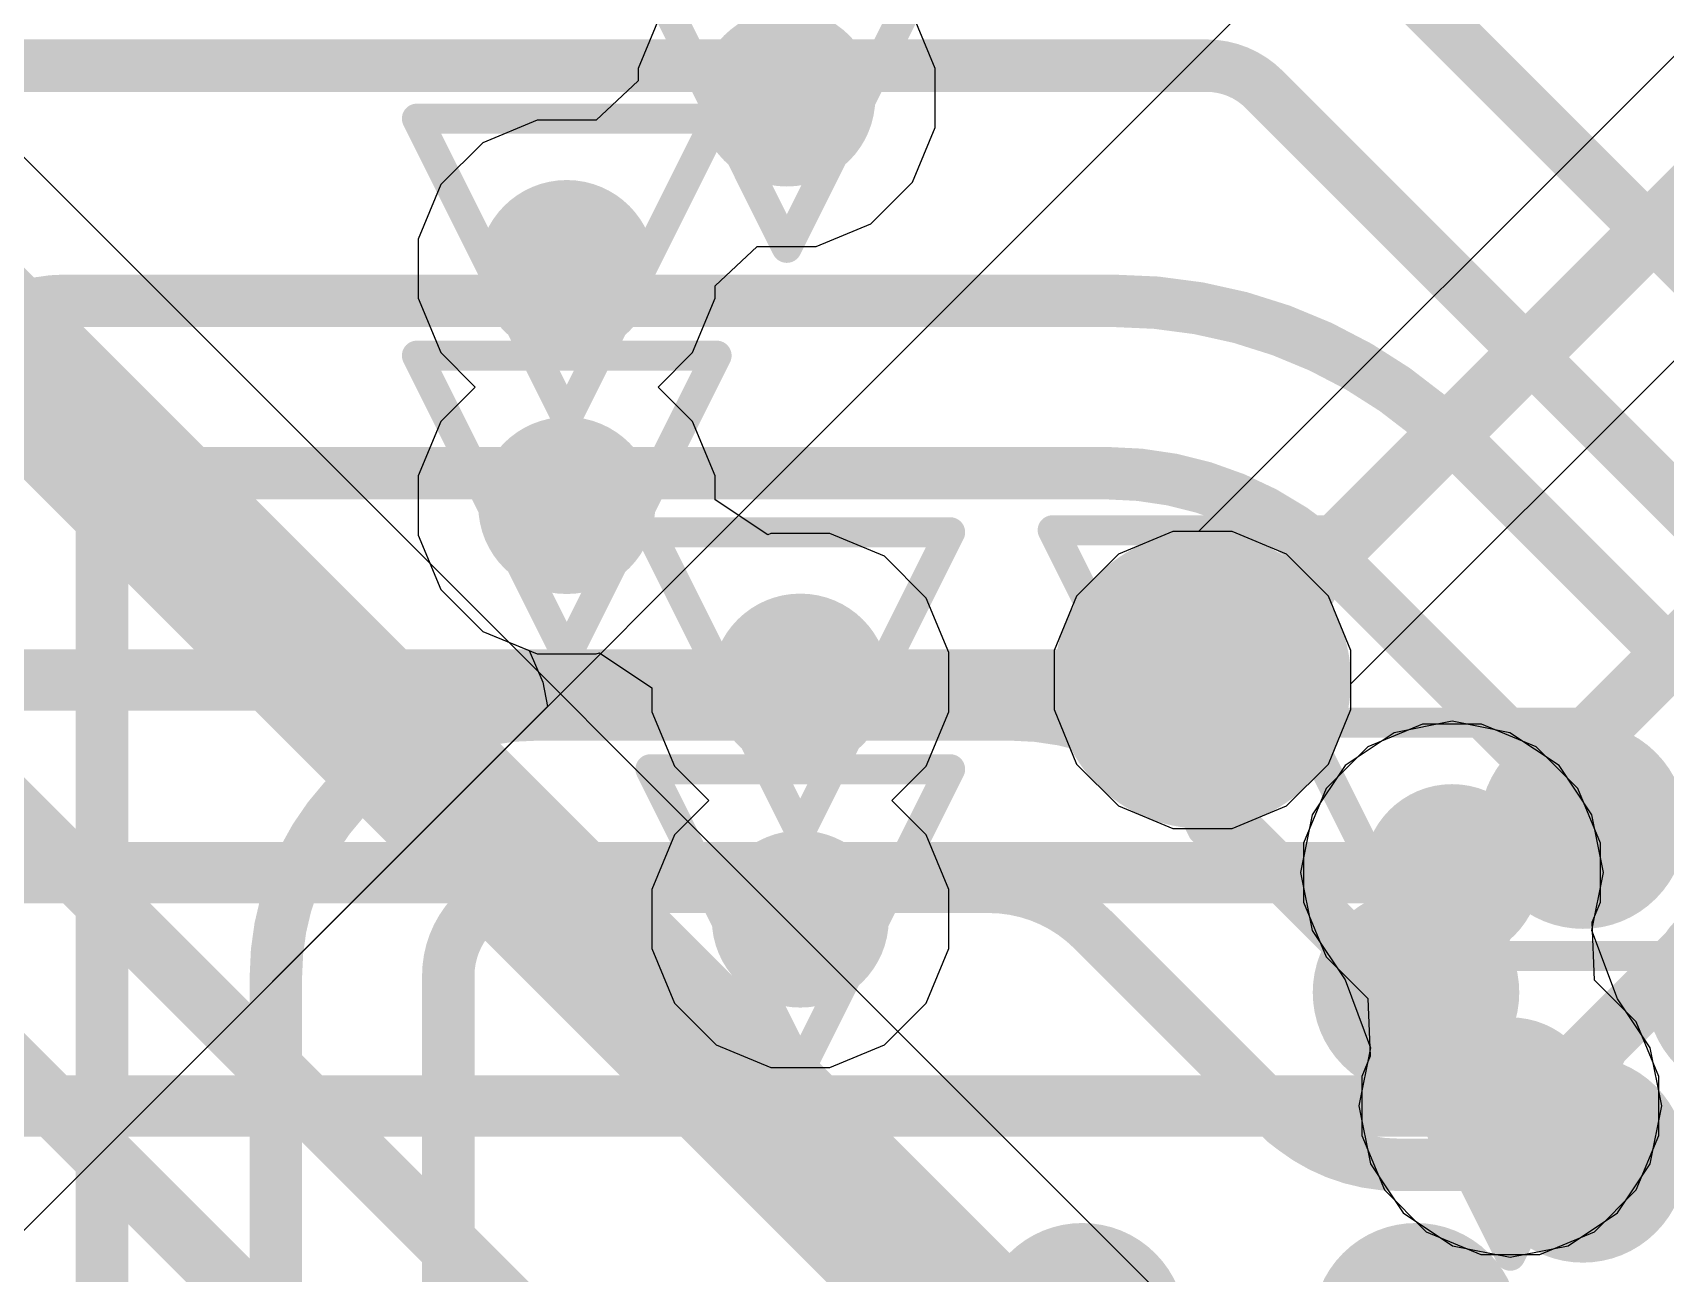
# Model space of a CAD drawing. Header units: inches. Extents: x -6 to 283, y -12 to 154.
# Drawn here: x 47.679 to 50.446, y 13.033 to 15.135 of the extents above; entities that cross this region are included whole.
import ezdxf

# ---------------------------------------------------------------- set-up
doc = ezdxf.new("R2010")
doc.units = ezdxf.units.IN
for name, color, linetype in [('Bottom Layer', 5, 'Continuous'), ('Bottom Solder', 6, 'Continuous'), ('Drill Drawing', 1, 'Continuous'), ('GND-1', 16, 'Continuous'), ('GND-2', 90, 'Continuous'), ('GND-3', 216, 'Continuous'), ('GND-4', 54, 'Continuous'), ('PWR-1', 156, 'Continuous'), ('PWR-2', 130, 'Continuous'), ('Signal L1', 76, 'Continuous'), ('Signal L2', 6, 'Continuous'), ('Top Layer', 1, 'Continuous'), ('Top Paste', 8, 'Continuous'), ('Top Solder', 216, 'Continuous'), ('Via Holes', 16, 'Continuous')]:
    doc.layers.add(name, color=color, linetype=linetype)

# ---------------------------------------------------------------- blocks, each defined once
blk = doc.blocks.new('BGA_565_15_5_14_4__57')
at = {"layer": 'Top Layer'}
h = blk.add_hatch(color=1, dxfattribs=at)
edge = h.paths.add_edge_path()
edge.add_arc((-0.6, -6.4), 0.125, 0, 360)
h = blk.add_hatch(color=1, dxfattribs=at)
edge = h.paths.add_edge_path()
edge.add_arc((-0.2, -6.4), 0.125, 0, 360)
h = blk.add_hatch(color=1, dxfattribs=at)
edge = h.paths.add_edge_path()
edge.add_arc((-1, -6.8), 0.125, 0, 360)
h = blk.add_hatch(color=1, dxfattribs=at)
edge = h.paths.add_edge_path()
edge.add_arc((-0.6, -6.8), 0.125, 0, 360)
h = blk.add_hatch(color=1, dxfattribs=at)
edge = h.paths.add_edge_path()
edge.add_arc((0.2, -6.8), 0.125, 0, 360)
at = {"layer": 'Top Paste'}
h = blk.add_hatch(color=8, dxfattribs=at)
edge = h.paths.add_edge_path()
edge.add_arc((-0.6, -6.4), 0.125, 0, 360)
h = blk.add_hatch(color=8, dxfattribs=at)
edge = h.paths.add_edge_path()
edge.add_arc((-0.2, -6.4), 0.125, 0, 360)
h = blk.add_hatch(color=8, dxfattribs=at)
edge = h.paths.add_edge_path()
edge.add_arc((-1, -6.8), 0.125, 0, 360)
h = blk.add_hatch(color=8, dxfattribs=at)
edge = h.paths.add_edge_path()
edge.add_arc((-0.6, -6.8), 0.125, 0, 360)
h = blk.add_hatch(color=8, dxfattribs=at)
edge = h.paths.add_edge_path()
edge.add_arc((0.2, -6.8), 0.125, 0, 360)
at = {"layer": 'Top Solder'}
h = blk.add_hatch(color=216, dxfattribs=at)
edge = h.paths.add_edge_path()
edge.add_arc((-1, -6.4), 0.175, 0, 360)
h = blk.add_hatch(color=216, dxfattribs=at)
edge = h.paths.add_edge_path()
edge.add_arc((-0.6, -6.4), 0.175, 0, 360)
h = blk.add_hatch(color=216, dxfattribs=at)
edge = h.paths.add_edge_path()
edge.add_arc((-0.2, -6.4), 0.175, 0, 360)
h = blk.add_hatch(color=216, dxfattribs=at)
edge = h.paths.add_edge_path()
edge.add_arc((-1, -6.8), 0.175, 0, 360)
h = blk.add_hatch(color=216, dxfattribs=at)
edge = h.paths.add_edge_path()
edge.add_arc((-0.6, -6.8), 0.175, 0, 360)
h = blk.add_hatch(color=216, dxfattribs=at)
edge = h.paths.add_edge_path()
edge.add_arc((0.2, -6.8), 0.175, 0, 360)

msp = doc.modelspace()

# ---------------------------------------------------------------- hatches: boundary and pattern name
at = {"layer": 'Bottom Layer'}
h = msp.add_hatch(color=5, dxfattribs=at)
edge = h.paths.add_edge_path()
edge.add_arc((49.662, 14.0379), 0.15, 0, 360)
at = {"layer": 'Bottom Solder'}
h = msp.add_hatch(color=6, dxfattribs=at)
edge = h.paths.add_edge_path()
edge.add_arc((49.662, 14.0379), 0.2516, 0, 360)
at = {"layer": 'GND-1'}
h = msp.add_hatch(color=16, dxfattribs=at)
edge = h.paths.add_edge_path()
edge.add_arc((48.9574, 15.0244), 0.15, 0, 360)
h = msp.add_hatch(color=16, dxfattribs=at)
edge = h.paths.add_edge_path()
edge.add_arc((48.5845, 14.7354), 0.15, 0, 360)
h = msp.add_hatch(color=16, dxfattribs=at)
edge = h.paths.add_edge_path()
edge.add_arc((48.5845, 14.3338), 0.15, 0, 360)
h = msp.add_hatch(color=16, dxfattribs=at)
edge = h.paths.add_edge_path()
edge.add_arc((48.9803, 14.0345), 0.15, 0, 360)
h = msp.add_hatch(color=16, dxfattribs=at)
edge = h.paths.add_edge_path()
edge.add_arc((48.9803, 13.6329), 0.15, 0, 360)
at = {"layer": 'GND-2'}
h = msp.add_hatch(color=90, dxfattribs=at)
edge = h.paths.add_edge_path()
edge.add_arc((50.0849, 13.7116), 0.15, 0, 360)
h = msp.add_hatch(color=90, dxfattribs=at)
edge = h.paths.add_edge_path()
edge.add_arc((50.1837, 13.3163), 0.15, 0, 360)
at = {"layer": 'GND-3'}
h = msp.add_hatch(color=216, dxfattribs=at)
edge = h.paths.add_edge_path()
edge.add_arc((50.0849, 13.7116), 0.15, 0, 360)
h = msp.add_hatch(color=216, dxfattribs=at)
edge = h.paths.add_edge_path()
edge.add_arc((50.1837, 13.3163), 0.15, 0, 360)
at = {"layer": 'GND-4'}
h = msp.add_hatch(color=54, dxfattribs=at)
edge = h.paths.add_edge_path()
edge.add_arc((49.662, 14.0379), 0.15, 0, 360)
at = {"layer": 'PWR-1'}
h = msp.add_hatch(color=156, dxfattribs=at)
edge = h.paths.add_edge_path()
edge.add_arc((50.0849, 13.7116), 0.15, 0, 360)
h = msp.add_hatch(color=156, dxfattribs=at)
edge = h.paths.add_edge_path()
edge.add_arc((50.1837, 13.3163), 0.15, 0, 360)
at = {"layer": 'PWR-2'}
h = msp.add_hatch(color=130, dxfattribs=at)
edge = h.paths.add_edge_path()
edge.add_arc((50.0849, 13.7116), 0.15, 0, 360)
h = msp.add_hatch(color=130, dxfattribs=at)
edge = h.paths.add_edge_path()
edge.add_arc((50.1837, 13.3163), 0.15, 0, 360)
at = {"layer": 'Signal L1'}
h = msp.add_hatch(color=76, dxfattribs=at)
edge = h.paths.add_edge_path()
edge.add_arc((48.9574, 15.0244), 0.15, 0, 360)
h = msp.add_hatch(color=76, dxfattribs=at)
edge = h.paths.add_edge_path()
edge.add_arc((48.5845, 14.7354), 0.15, 0, 360)
h = msp.add_hatch(color=76, dxfattribs=at)
edge = h.paths.add_edge_path()
edge.add_arc((48.5845, 14.3338), 0.15, 0, 360)
h = msp.add_hatch(color=76, dxfattribs=at)
edge = h.paths.add_edge_path()
edge.add_arc((48.9803, 14.0345), 0.15, 0, 360)
h = msp.add_hatch(color=76, dxfattribs=at)
edge = h.paths.add_edge_path()
edge.add_arc((50.0849, 13.7116), 0.15, 0, 360)
h = msp.add_hatch(color=76, dxfattribs=at)
edge = h.paths.add_edge_path()
edge.add_arc((48.9803, 13.6329), 0.15, 0, 360)
h = msp.add_hatch(color=76, dxfattribs=at)
edge = h.paths.add_edge_path()
edge.add_arc((50.1837, 13.3163), 0.15, 0, 360)
at = {"layer": 'Signal L2'}
h = msp.add_hatch(color=6, dxfattribs=at)
edge = h.paths.add_edge_path()
edge.add_arc((49.662, 14.0379), 0.15, 0, 360)
h = msp.add_hatch(color=6, dxfattribs=at)
edge = h.paths.add_edge_path()
edge.add_arc((50.0849, 13.7116), 0.15, 0, 360)
h = msp.add_hatch(color=6, dxfattribs=at)
edge = h.paths.add_edge_path()
edge.add_arc((50.1837, 13.3163), 0.15, 0, 360)
at = {"layer": 'Top Layer'}
h = msp.add_hatch(color=1, dxfattribs=at)
edge = h.paths.add_edge_path()
edge.add_arc((48.9574, 15.0244), 0.15, 0, 360)
h = msp.add_hatch(color=1, dxfattribs=at)
edge = h.paths.add_edge_path()
edge.add_arc((48.5845, 14.7354), 0.15, 0, 360)
h = msp.add_hatch(color=1, dxfattribs=at)
edge = h.paths.add_edge_path()
edge.add_arc((48.5845, 14.3338), 0.15, 0, 360)
h = msp.add_hatch(color=1, dxfattribs=at)
edge = h.paths.add_edge_path()
edge.add_arc((48.9803, 14.0345), 0.15, 0, 360)
h = msp.add_hatch(color=1, dxfattribs=at)
edge = h.paths.add_edge_path()
edge.add_arc((48.9803, 13.6329), 0.15, 0, 360)
at = {"layer": 'Via Holes'}
h = msp.add_hatch(color=7, dxfattribs=at)
edge = h.paths.add_edge_path()
edge.add_arc((48.9574, 15.0244), 0.075, 0, 360)
h = msp.add_hatch(color=7, dxfattribs=at)
edge = h.paths.add_edge_path()
edge.add_arc((48.5845, 14.7354), 0.075, 0, 360)
h = msp.add_hatch(color=7, dxfattribs=at)
edge = h.paths.add_edge_path()
edge.add_arc((48.5845, 14.3338), 0.075, 0, 360)
h = msp.add_hatch(color=7, dxfattribs=at)
edge = h.paths.add_edge_path()
edge.add_arc((49.662, 14.0379), 0.075, 0, 360)
h = msp.add_hatch(color=7, dxfattribs=at)
edge = h.paths.add_edge_path()
edge.add_arc((48.9803, 14.0345), 0.075, 0, 360)
h = msp.add_hatch(color=7, dxfattribs=at)
edge = h.paths.add_edge_path()
edge.add_arc((50.0849, 13.7116), 0.075, 0, 360)
h = msp.add_hatch(color=7, dxfattribs=at)
edge = h.paths.add_edge_path()
edge.add_arc((48.9803, 13.6329), 0.075, 0, 360)
h = msp.add_hatch(color=7, dxfattribs=at)
edge = h.paths.add_edge_path()
edge.add_arc((50.1837, 13.3163), 0.075, 0, 360)

# ---------------------------------------------------------------- linework, layer by layer
at = {"layer": 'Bottom Layer'}
for p, q in [((50.4817, 15.1158), (49.6554, 14.2895)), ((50.4731, 12.1151), (47.5327, 15.0555)), ((49.9136, 14.0313), (50.6864, 14.8042)), ((49.6119, 14.2895), (49.5195, 14.2512)), ((49.6554, 14.2895), (49.6119, 14.2895)), ((49.5195, 14.2512), (49.4487, 14.1804)), ((49.4487, 14.1804), (49.4104, 14.088)), ((49.4104, 14.088), (49.4104, 13.9879)), ((49.9136, 13.9879), (49.9136, 14.0313)), ((49.4104, 13.9879), (49.4487, 13.8954)), ((49.8753, 13.8954), (49.9136, 13.9879)), ((49.4487, 13.8954), (49.5195, 13.8246)), ((49.8045, 13.8246), (49.8753, 13.8954)), ((49.5195, 13.8246), (49.6119, 13.7863)), ((49.712, 13.7863), (49.8045, 13.8246)), ((49.6119, 13.7863), (49.712, 13.7863))]:
    msp.add_line(p, q, dxfattribs=at)
for points in [[(49.662, 14.0379, 0.1041, 0.1041, 0), (50.6108, 14.9867, 0.1041, 0.1041, 0)], [(46.5003, 14.964, 0.1041, 0.1041, 0), (48.8489, 12.6154, 0.1041, 0.1041, 0)], [(47.3496, 14.8724, 0.254, 0.254, 0), (50.3658, 11.8562, 0.254, 0.254, 0)], [(46.2598, 14.7712, 0.1041, 0.1041, 0), (49.1338, 11.8972, 0.1041, 0.1041, 0)]]:
    msp.add_lwpolyline(points, format="xyseb", dxfattribs=at)
msp.add_lwpolyline([(49.636, 14.0379, 0.0521, 0.0521, 1), (49.688, 14.0379, 0.0521, 0.0521, 1)], format="xyseb", close=True, dxfattribs=at)
at = {"layer": 'Drill Drawing'}
for points in [[(48.7034, 15.2784, 0.0508, 0.0508, 0), (48.9574, 14.7704, 0.0508, 0.0508, 0)], [(48.9574, 14.7704, 0.0508, 0.0508, 0), (49.2114, 15.2784, 0.0508, 0.0508, 0)], [(48.3305, 14.9894, 0.0508, 0.0508, 0), (48.8385, 14.9894, 0.0508, 0.0508, 0)], [(48.3305, 14.9894, 0.0508, 0.0508, 0), (48.5845, 14.4814, 0.0508, 0.0508, 0)], [(48.5845, 14.4814, 0.0508, 0.0508, 0), (48.8385, 14.9894, 0.0508, 0.0508, 0)], [(48.3305, 14.5878, 0.0508, 0.0508, 0), (48.8385, 14.5878, 0.0508, 0.0508, 0)], [(48.3305, 14.5878, 0.0508, 0.0508, 0), (48.5845, 14.0798, 0.0508, 0.0508, 0)], [(48.5845, 14.0798, 0.0508, 0.0508, 0), (48.8385, 14.5878, 0.0508, 0.0508, 0)], [(48.7263, 14.2885, 0.0508, 0.0508, 0), (49.2343, 14.2885, 0.0508, 0.0508, 0)], [(48.7263, 14.2885, 0.0508, 0.0508, 0), (48.9803, 13.7805, 0.0508, 0.0508, 0)], [(48.9803, 13.7805, 0.0508, 0.0508, 0), (49.2343, 14.2885, 0.0508, 0.0508, 0)], [(49.408, 14.2919, 0.0508, 0.0508, 0), (49.916, 14.2919, 0.0508, 0.0508, 0)], [(49.408, 14.2919, 0.0508, 0.0508, 0), (49.662, 13.7839, 0.0508, 0.0508, 0)], [(49.662, 13.7839, 0.0508, 0.0508, 0), (49.916, 14.2919, 0.0508, 0.0508, 0)], [(49.8309, 13.9656, 0.0508, 0.0508, 0), (50.3389, 13.9656, 0.0508, 0.0508, 0)], [(49.8309, 13.9656, 0.0508, 0.0508, 0), (50.0849, 13.4576, 0.0508, 0.0508, 0)], [(50.0849, 13.4576, 0.0508, 0.0508, 0), (50.3389, 13.9656, 0.0508, 0.0508, 0)], [(48.7263, 13.8869, 0.0508, 0.0508, 0), (49.2343, 13.8869, 0.0508, 0.0508, 0)], [(48.7263, 13.8869, 0.0508, 0.0508, 0), (48.9803, 13.3789, 0.0508, 0.0508, 0)], [(48.9803, 13.3789, 0.0508, 0.0508, 0), (49.2343, 13.8869, 0.0508, 0.0508, 0)], [(49.9297, 13.5703, 0.0508, 0.0508, 0), (50.4377, 13.5703, 0.0508, 0.0508, 0)], [(49.9297, 13.5703, 0.0508, 0.0508, 0), (50.1837, 13.0623, 0.0508, 0.0508, 0)], [(50.1837, 13.0623, 0.0508, 0.0508, 0), (50.4377, 13.5703, 0.0508, 0.0508, 0)]]:
    msp.add_lwpolyline(points, format="xyseb", dxfattribs=at)
for points in [[(48.3178, 14.9894, 0.0254, 0.0254, 1), (48.3432, 14.9894, 0.0254, 0.0254, 1)], [(48.3178, 14.9894, 0.0254, 0.0254, 1), (48.3432, 14.9894, 0.0254, 0.0254, 1)], [(48.8258, 14.9894, 0.0254, 0.0254, 1), (48.8512, 14.9894, 0.0254, 0.0254, 1)], [(48.8258, 14.9894, 0.0254, 0.0254, 1), (48.8512, 14.9894, 0.0254, 0.0254, 1)], [(48.9447, 14.7704, 0.0254, 0.0254, 1), (48.9701, 14.7704, 0.0254, 0.0254, 1)], [(48.9447, 14.7704, 0.0254, 0.0254, 1), (48.9701, 14.7704, 0.0254, 0.0254, 1)], [(48.3178, 14.5878, 0.0254, 0.0254, 1), (48.3432, 14.5878, 0.0254, 0.0254, 1)], [(48.3178, 14.5878, 0.0254, 0.0254, 1), (48.3432, 14.5878, 0.0254, 0.0254, 1)], [(48.8258, 14.5878, 0.0254, 0.0254, 1), (48.8512, 14.5878, 0.0254, 0.0254, 1)], [(48.8258, 14.5878, 0.0254, 0.0254, 1), (48.8512, 14.5878, 0.0254, 0.0254, 1)], [(48.5718, 14.4814, 0.0254, 0.0254, 1), (48.5972, 14.4814, 0.0254, 0.0254, 1)], [(48.5718, 14.4814, 0.0254, 0.0254, 1), (48.5972, 14.4814, 0.0254, 0.0254, 1)], [(48.7136, 14.2885, 0.0254, 0.0254, 1), (48.739, 14.2885, 0.0254, 0.0254, 1)], [(48.7136, 14.2885, 0.0254, 0.0254, 1), (48.739, 14.2885, 0.0254, 0.0254, 1)], [(49.2216, 14.2885, 0.0254, 0.0254, 1), (49.247, 14.2885, 0.0254, 0.0254, 1)], [(49.2216, 14.2885, 0.0254, 0.0254, 1), (49.247, 14.2885, 0.0254, 0.0254, 1)], [(49.3953, 14.2919, 0.0254, 0.0254, 1), (49.4207, 14.2919, 0.0254, 0.0254, 1)], [(49.3953, 14.2919, 0.0254, 0.0254, 1), (49.4207, 14.2919, 0.0254, 0.0254, 1)], [(49.9033, 14.2919, 0.0254, 0.0254, 1), (49.9287, 14.2919, 0.0254, 0.0254, 1)], [(49.9033, 14.2919, 0.0254, 0.0254, 1), (49.9287, 14.2919, 0.0254, 0.0254, 1)], [(48.5718, 14.0798, 0.0254, 0.0254, 1), (48.5972, 14.0798, 0.0254, 0.0254, 1)], [(48.5718, 14.0798, 0.0254, 0.0254, 1), (48.5972, 14.0798, 0.0254, 0.0254, 1)], [(49.8182, 13.9656, 0.0254, 0.0254, 1), (49.8436, 13.9656, 0.0254, 0.0254, 1)], [(49.8182, 13.9656, 0.0254, 0.0254, 1), (49.8436, 13.9656, 0.0254, 0.0254, 1)], [(50.3262, 13.9656, 0.0254, 0.0254, 1), (50.3516, 13.9656, 0.0254, 0.0254, 1)], [(50.3262, 13.9656, 0.0254, 0.0254, 1), (50.3516, 13.9656, 0.0254, 0.0254, 1)], [(48.7136, 13.8869, 0.0254, 0.0254, 1), (48.739, 13.8869, 0.0254, 0.0254, 1)], [(48.7136, 13.8869, 0.0254, 0.0254, 1), (48.739, 13.8869, 0.0254, 0.0254, 1)], [(49.2216, 13.8869, 0.0254, 0.0254, 1), (49.247, 13.8869, 0.0254, 0.0254, 1)], [(49.2216, 13.8869, 0.0254, 0.0254, 1), (49.247, 13.8869, 0.0254, 0.0254, 1)], [(49.6493, 13.7839, 0.0254, 0.0254, 1), (49.6747, 13.7839, 0.0254, 0.0254, 1)], [(49.6493, 13.7839, 0.0254, 0.0254, 1), (49.6747, 13.7839, 0.0254, 0.0254, 1)], [(48.9676, 13.7805, 0.0254, 0.0254, 1), (48.993, 13.7805, 0.0254, 0.0254, 1)], [(48.9676, 13.7805, 0.0254, 0.0254, 1), (48.993, 13.7805, 0.0254, 0.0254, 1)], [(49.917, 13.5703, 0.0254, 0.0254, 1), (49.9424, 13.5703, 0.0254, 0.0254, 1)], [(49.917, 13.5703, 0.0254, 0.0254, 1), (49.9424, 13.5703, 0.0254, 0.0254, 1)], [(50.425, 13.5703, 0.0254, 0.0254, 1), (50.4504, 13.5703, 0.0254, 0.0254, 1)], [(50.425, 13.5703, 0.0254, 0.0254, 1), (50.4504, 13.5703, 0.0254, 0.0254, 1)], [(50.0722, 13.4576, 0.0254, 0.0254, 1), (50.0976, 13.4576, 0.0254, 0.0254, 1)], [(50.0722, 13.4576, 0.0254, 0.0254, 1), (50.0976, 13.4576, 0.0254, 0.0254, 1)], [(48.9676, 13.3789, 0.0254, 0.0254, 1), (48.993, 13.3789, 0.0254, 0.0254, 1)], [(48.9676, 13.3789, 0.0254, 0.0254, 1), (48.993, 13.3789, 0.0254, 0.0254, 1)], [(50.171, 13.0623, 0.0254, 0.0254, 1), (50.1964, 13.0623, 0.0254, 0.0254, 1)], [(50.171, 13.0623, 0.0254, 0.0254, 1), (50.1964, 13.0623, 0.0254, 0.0254, 1)]]:
    msp.add_lwpolyline(points, format="xyseb", close=True, dxfattribs=at)
at = {"layer": 'GND-1'}
for p, q in [((48.7441, 15.167), (48.7058, 15.0745)), ((49.209, 15.0745), (49.1707, 15.167)), ((48.7058, 15.0537), (48.6346, 14.987)), ((48.7058, 15.0745), (48.7058, 15.0537)), ((49.209, 14.9744), (49.209, 15.0745)), ((48.5345, 14.987), (48.442, 14.9487)), ((48.6346, 14.987), (48.5345, 14.987)), ((49.1707, 14.8819), (49.209, 14.9744)), ((48.442, 14.9487), (48.3713, 14.8779)), ((48.3713, 14.8779), (48.3329, 14.7854)), ((49.0999, 14.8112), (49.1707, 14.8819)), ((49.0074, 14.7728), (49.0999, 14.8112)), ((48.3329, 14.7854), (48.3329, 14.6854)), ((48.8361, 14.7061), (48.9073, 14.7728)), ((48.9073, 14.7728), (49.0074, 14.7728)), ((48.8361, 14.6854), (48.8361, 14.7061)), ((48.3329, 14.6854), (48.3713, 14.5929)), ((48.7978, 14.5929), (48.8361, 14.6854)), ((48.3713, 14.5929), (48.4295, 14.5346)), ((48.7396, 14.5346), (48.7978, 14.5929)), ((48.4295, 14.5346), (48.3713, 14.4763)), ((48.7978, 14.4763), (48.7396, 14.5346)), ((48.3713, 14.4763), (48.3329, 14.3838)), ((48.8361, 14.3838), (48.7978, 14.4763)), ((48.3329, 14.3838), (48.3329, 14.2838)), ((48.8361, 14.3433), (48.8361, 14.3838)), ((48.9251, 14.2839), (48.8361, 14.3433)), ((48.3329, 14.2838), (48.3713, 14.1913)), ((48.9302, 14.2861), (48.9251, 14.2839)), ((49.0303, 14.2861), (48.9302, 14.2861)), ((49.1228, 14.2477), (49.0303, 14.2861)), ((49.1936, 14.177), (49.1228, 14.2477)), ((48.3713, 14.1913), (48.442, 14.1205)), ((49.2319, 14.0845), (49.1936, 14.177)), ((48.442, 14.1205), (48.5345, 14.0822)), ((48.5345, 14.0822), (48.6346, 14.0822)), ((48.6346, 14.0822), (48.6398, 14.0843)), ((48.6398, 14.0843), (48.7287, 14.0249)), ((49.2319, 13.9844), (49.2319, 14.0845)), ((48.7287, 14.0249), (48.7287, 13.9844)), ((48.7287, 13.9844), (48.767, 13.8919)), ((49.1936, 13.8919), (49.2319, 13.9844)), ((48.767, 13.8919), (48.8252, 13.8337)), ((49.1353, 13.8337), (49.1936, 13.8919)), ((48.8252, 13.8337), (48.767, 13.7754)), ((49.1936, 13.7754), (49.1353, 13.8337)), ((48.767, 13.7754), (48.7287, 13.6829)), ((49.2319, 13.6829), (49.1936, 13.7754)), ((48.7287, 13.6829), (48.7287, 13.5828)), ((49.2319, 13.5828), (49.2319, 13.6829)), ((48.7287, 13.5828), (48.767, 13.4903)), ((49.1936, 13.4903), (49.2319, 13.5828)), ((48.767, 13.4903), (48.8377, 13.4196)), ((49.1228, 13.4196), (49.1936, 13.4903)), ((48.8377, 13.4196), (48.9302, 13.3813)), ((49.0303, 13.3813), (49.1228, 13.4196)), ((48.9302, 13.3813), (49.0303, 13.3813))]:
    msp.add_line(p, q, dxfattribs=at)
at = {"layer": 'GND-2'}
for p, q in [((50.0348, 13.9632), (49.9423, 13.9249)), ((50.1349, 13.9632), (50.0348, 13.9632)), ((50.2274, 13.9249), (50.1349, 13.9632)), ((49.9423, 13.9249), (49.8716, 13.8541)), ((50.2981, 13.8541), (50.2274, 13.9249)), ((49.8716, 13.8541), (49.8333, 13.7616)), ((50.3364, 13.7616), (50.2981, 13.8541)), ((49.8333, 13.7616), (49.8333, 13.6615)), ((50.3364, 13.6615), (50.3364, 13.7616)), ((49.8333, 13.6615), (49.8716, 13.5691)), ((50.3223, 13.6274), (50.3364, 13.6615)), ((50.3262, 13.5296), (50.3223, 13.6274)), ((49.8716, 13.5691), (49.9423, 13.4983)), ((50.397, 13.4588), (50.3262, 13.5296)), ((49.9423, 13.4983), (49.9462, 13.4004)), ((50.4353, 13.3663), (50.397, 13.4588)), ((49.9462, 13.4004), (49.9321, 13.3663)), ((49.9321, 13.3663), (49.9321, 13.2663)), ((50.4353, 13.2663), (50.4353, 13.3663)), ((49.9321, 13.2663), (49.9704, 13.1738)), ((50.397, 13.1738), (50.4353, 13.2663)), ((49.9704, 13.1738), (50.0412, 13.103)), ((50.3262, 13.103), (50.397, 13.1738)), ((50.0412, 13.103), (50.1336, 13.0647)), ((50.2337, 13.0647), (50.3262, 13.103)), ((50.1336, 13.0647), (50.2337, 13.0647))]:
    msp.add_line(p, q, dxfattribs=at)
at = {"layer": 'GND-3'}
for p, q in [((50.0348, 13.9632), (49.9423, 13.9249)), ((50.1349, 13.9632), (50.0348, 13.9632)), ((50.2274, 13.9249), (50.1349, 13.9632)), ((49.9423, 13.9249), (49.8716, 13.8541)), ((50.2981, 13.8541), (50.2274, 13.9249)), ((49.8716, 13.8541), (49.8333, 13.7616)), ((50.3364, 13.7616), (50.2981, 13.8541)), ((49.8333, 13.7616), (49.8333, 13.6615)), ((50.3364, 13.6615), (50.3364, 13.7616)), ((49.8333, 13.6615), (49.8716, 13.5691)), ((50.3223, 13.6274), (50.3364, 13.6615)), ((50.3262, 13.5296), (50.3223, 13.6274)), ((49.8716, 13.5691), (49.9423, 13.4983)), ((50.397, 13.4588), (50.3262, 13.5296)), ((49.9423, 13.4983), (49.9462, 13.4004)), ((50.4353, 13.3663), (50.397, 13.4588)), ((49.9462, 13.4004), (49.9321, 13.3663)), ((49.9321, 13.3663), (49.9321, 13.2663)), ((50.4353, 13.2663), (50.4353, 13.3663)), ((49.9321, 13.2663), (49.9704, 13.1738)), ((50.397, 13.1738), (50.4353, 13.2663)), ((49.9704, 13.1738), (50.0412, 13.103)), ((50.3262, 13.103), (50.397, 13.1738)), ((50.0412, 13.103), (50.1336, 13.0647)), ((50.2337, 13.0647), (50.3262, 13.103)), ((50.1336, 13.0647), (50.2337, 13.0647))]:
    msp.add_line(p, q, dxfattribs=at)
at = {"layer": 'GND-4'}
for p, q in [((49.6119, 14.2895), (49.5195, 14.2512)), ((49.712, 14.2895), (49.6119, 14.2895)), ((49.8045, 14.2512), (49.712, 14.2895)), ((49.5195, 14.2512), (49.4487, 14.1804)), ((49.8753, 14.1804), (49.8045, 14.2512)), ((49.4487, 14.1804), (49.4104, 14.088)), ((49.9136, 14.088), (49.8753, 14.1804)), ((49.4104, 14.088), (49.4104, 13.9879)), ((49.9136, 13.9879), (49.9136, 14.088)), ((49.4104, 13.9879), (49.4487, 13.8954)), ((49.8753, 13.8954), (49.9136, 13.9879)), ((49.4487, 13.8954), (49.5195, 13.8246)), ((49.8045, 13.8246), (49.8753, 13.8954)), ((49.5195, 13.8246), (49.6119, 13.7863)), ((49.712, 13.7863), (49.8045, 13.8246)), ((49.6119, 13.7863), (49.712, 13.7863))]:
    msp.add_line(p, q, dxfattribs=at)
at = {"layer": 'PWR-1'}
for p, q in [((49.9867, 13.9486), (49.9035, 13.893)), ((50.0849, 13.9681), (49.9867, 13.9486)), ((50.183, 13.9486), (50.0849, 13.9681)), ((50.2662, 13.893), (50.183, 13.9486)), ((49.9035, 13.893), (49.8478, 13.8097)), ((50.3219, 13.8097), (50.2662, 13.893)), ((49.8478, 13.8097), (49.8283, 13.7116)), ((50.3414, 13.7116), (50.3219, 13.8097)), ((49.8283, 13.7116), (49.8478, 13.6134)), ((50.3219, 13.6134), (50.3414, 13.7116)), ((49.8478, 13.6134), (49.9035, 13.5302)), ((50.3651, 13.4977), (50.3219, 13.6134)), ((49.9035, 13.5302), (49.9467, 13.4145)), ((50.4207, 13.4145), (50.3651, 13.4977)), ((49.9467, 13.4145), (49.9272, 13.3163)), ((50.4402, 13.3163), (50.4207, 13.4145)), ((49.9272, 13.3163), (49.9467, 13.2181)), ((50.4207, 13.2181), (50.4402, 13.3163)), ((49.9467, 13.2181), (50.0023, 13.1349)), ((50.3651, 13.1349), (50.4207, 13.2181)), ((50.0023, 13.1349), (50.0855, 13.0793)), ((50.2819, 13.0793), (50.3651, 13.1349)), ((50.0855, 13.0793), (50.1837, 13.0598)), ((50.1837, 13.0598), (50.2819, 13.0793))]:
    msp.add_line(p, q, dxfattribs=at)
at = {"layer": 'PWR-2'}
for p, q in [((49.9867, 13.9486), (49.9035, 13.893)), ((50.0849, 13.9681), (49.9867, 13.9486)), ((50.183, 13.9486), (50.0849, 13.9681)), ((50.2662, 13.893), (50.183, 13.9486)), ((49.9035, 13.893), (49.8478, 13.8097)), ((50.3219, 13.8097), (50.2662, 13.893)), ((49.8478, 13.8097), (49.8283, 13.7116)), ((50.3414, 13.7116), (50.3219, 13.8097)), ((49.8283, 13.7116), (49.8478, 13.6134)), ((50.3219, 13.6134), (50.3414, 13.7116)), ((49.8478, 13.6134), (49.9035, 13.5302)), ((50.3651, 13.4977), (50.3219, 13.6134)), ((49.9035, 13.5302), (49.9467, 13.4145)), ((50.4207, 13.4145), (50.3651, 13.4977)), ((49.9467, 13.4145), (49.9272, 13.3163)), ((50.4402, 13.3163), (50.4207, 13.4145)), ((49.9272, 13.3163), (49.9467, 13.2181)), ((50.4207, 13.2181), (50.4402, 13.3163)), ((49.9467, 13.2181), (50.0023, 13.1349)), ((50.3651, 13.1349), (50.4207, 13.2181)), ((50.0023, 13.1349), (50.0855, 13.0793)), ((50.2819, 13.0793), (50.3651, 13.1349)), ((50.0855, 13.0793), (50.1837, 13.0598)), ((50.1837, 13.0598), (50.2819, 13.0793))]:
    msp.add_line(p, q, dxfattribs=at)
at = {"layer": 'Signal L1'}
for points in [[(47.5013, 15.0792, 0.0889, 0.0889, 0), (48.9574, 15.0792, 0.0889, 0.0889, 0)], [(48.9574, 15.0244, 0.0889, 0.0889, 0), (48.9574, 15.0792, 0.0889, 0.0889, 0)], [(48.5845, 14.6807, 0.0889, 0.0889, 0), (48.5845, 14.7354, 0.0889, 0.0889, 0)], [(47.5048, 14.452, 0.0889, 0.0889, -0.414214), (47.7334, 14.6807, 0.0889, 0.0889, 0)], [(47.7334, 14.6807, 0.0889, 0.0889, 0), (48.5845, 14.6807, 0.0889, 0.0889, 0)], [(47.7969, 14.297, 0.0889, 0.0889, -0.414214), (47.8885, 14.3886, 0.0889, 0.0889, 0)], [(47.8885, 14.3886, 0.0889, 0.0889, 0), (48.5393, 14.3886, 0.0889, 0.0889, 0)], [(48.5393, 14.3886, 0.0889, 0.0889, 0), (48.5653, 14.3625, 0.0889, 0.0889, 0)], [(48.5653, 14.3625, 0.0889, 0.0889, 0), (48.5845, 14.3433, 0.0889, 0.0889, 0)], [(48.5653, 14.3625, 0.0889, 0.0889, -0.000051), (48.5653, 14.3625, 0.0889, 0.0889, 0)], [(48.5845, 14.3338, 0.0889, 0.0889, 0), (48.5845, 14.3433, 0.0889, 0.0889, 0)], [(47.7969, 11.4329, 0.0889, 0.0889, 0), (47.7969, 14.297, 0.0889, 0.0889, 0)], [(50.1234, 13.7471, 0.1041, 0.1041, 0), (50.5289, 14.1526, 0.1041, 0.1041, 0)], [(48.9803, 13.9797, 0.0889, 0.0889, 0), (48.9803, 14.0345, 0.0889, 0.0889, 0)], [(48.0916, 13.5371, 0.0889, 0.0889, -0.414214), (48.5342, 13.9797, 0.0889, 0.0889, 0)], [(48.5342, 13.9797, 0.0889, 0.0889, 0), (48.9803, 13.9797, 0.0889, 0.0889, 0)], [(50.2275, 13.3163, 0.1041, 0.1041, 0), (50.8308, 13.9196, 0.1041, 0.1041, 0)], [(48.3837, 13.5369, 0.0889, 0.0889, -0.414214), (48.5344, 13.6876, 0.0889, 0.0889, 0)], [(48.5344, 13.6876, 0.0889, 0.0889, 0), (48.9803, 13.6876, 0.0889, 0.0889, 0)], [(48.9803, 13.6329, 0.0889, 0.0889, 0), (48.9803, 13.6876, 0.0889, 0.0889, 0)], [(48.0916, 11.3417, 0.0889, 0.0889, 0), (48.0916, 13.5371, 0.0889, 0.0889, 0)], [(48.3837, 11.2207, 0.0889, 0.0889, 0), (48.3837, 13.5369, 0.0889, 0.0889, 0)], [(50.1837, 13.3163, 0.1041, 0.1041, 0), (50.2275, 13.3163, 0.1041, 0.1041, 0)]]:
    msp.add_lwpolyline(points, format="xyseb", dxfattribs=at)
for points in [[(48.9351, 15.0792, 0.0445, 0.0445, 1), (48.9796, 15.0792, 0.0445, 0.0445, 1)], [(48.9351, 15.0792, 0.0445, 0.0445, 1), (48.9796, 15.0792, 0.0445, 0.0445, 1)], [(48.9351, 15.0244, 0.0445, 0.0445, 1), (48.9796, 15.0244, 0.0445, 0.0445, 1)], [(48.5623, 14.7354, 0.0445, 0.0445, 1), (48.6068, 14.7354, 0.0445, 0.0445, 1)], [(47.7112, 14.6807, 0.0445, 0.0445, 1), (47.7556, 14.6807, 0.0445, 0.0445, 1)], [(47.7112, 14.6807, 0.0445, 0.0445, 1), (47.7556, 14.6807, 0.0445, 0.0445, 1)], [(48.5623, 14.6807, 0.0445, 0.0445, 1), (48.6068, 14.6807, 0.0445, 0.0445, 1)], [(48.5623, 14.6807, 0.0445, 0.0445, 1), (48.6068, 14.6807, 0.0445, 0.0445, 1)], [(47.8662, 14.3886, 0.0445, 0.0445, 1), (47.9107, 14.3886, 0.0445, 0.0445, 1)], [(47.8662, 14.3886, 0.0445, 0.0445, 1), (47.9107, 14.3886, 0.0445, 0.0445, 1)], [(48.5171, 14.3886, 0.0445, 0.0445, 1), (48.5615, 14.3886, 0.0445, 0.0445, 1)], [(48.5171, 14.3886, 0.0445, 0.0445, 1), (48.5615, 14.3886, 0.0445, 0.0445, 1)], [(48.5431, 14.3625, 0.0445, 0.0445, 1), (48.5876, 14.3625, 0.0445, 0.0445, 1)], [(48.5431, 14.3625, 0.0445, 0.0445, 1), (48.5876, 14.3625, 0.0445, 0.0445, 1)], [(48.5431, 14.3625, 0.0445, 0.0445, 1), (48.5876, 14.3625, 0.0445, 0.0445, 1)], [(48.5431, 14.3625, 0.0445, 0.0445, 1), (48.5876, 14.3625, 0.0445, 0.0445, 1)], [(48.5623, 14.3433, 0.0445, 0.0445, 1), (48.6068, 14.3433, 0.0445, 0.0445, 1)], [(48.5623, 14.3433, 0.0445, 0.0445, 1), (48.6068, 14.3433, 0.0445, 0.0445, 1)], [(48.5623, 14.3338, 0.0445, 0.0445, 1), (48.6068, 14.3338, 0.0445, 0.0445, 1)], [(47.7747, 14.297, 0.0445, 0.0445, 1), (47.8191, 14.297, 0.0445, 0.0445, 1)], [(47.7747, 14.297, 0.0445, 0.0445, 1), (47.8191, 14.297, 0.0445, 0.0445, 1)], [(48.958, 14.0345, 0.0445, 0.0445, 1), (49.0025, 14.0345, 0.0445, 0.0445, 1)], [(48.512, 13.9797, 0.0445, 0.0445, 1), (48.5564, 13.9797, 0.0445, 0.0445, 1)], [(48.512, 13.9797, 0.0445, 0.0445, 1), (48.5564, 13.9797, 0.0445, 0.0445, 1)], [(48.958, 13.9797, 0.0445, 0.0445, 1), (49.0025, 13.9797, 0.0445, 0.0445, 1)], [(48.958, 13.9797, 0.0445, 0.0445, 1), (49.0025, 13.9797, 0.0445, 0.0445, 1)], [(50.0973, 13.7471, 0.0521, 0.0521, 1), (50.1494, 13.7471, 0.0521, 0.0521, 1)], [(48.5122, 13.6876, 0.0445, 0.0445, 1), (48.5566, 13.6876, 0.0445, 0.0445, 1)], [(48.5122, 13.6876, 0.0445, 0.0445, 1), (48.5566, 13.6876, 0.0445, 0.0445, 1)], [(48.958, 13.6876, 0.0445, 0.0445, 1), (49.0025, 13.6876, 0.0445, 0.0445, 1)], [(48.958, 13.6876, 0.0445, 0.0445, 1), (49.0025, 13.6876, 0.0445, 0.0445, 1)], [(48.958, 13.6329, 0.0445, 0.0445, 1), (49.0025, 13.6329, 0.0445, 0.0445, 1)], [(48.0694, 13.5371, 0.0445, 0.0445, 1), (48.1138, 13.5371, 0.0445, 0.0445, 1)], [(48.0694, 13.5371, 0.0445, 0.0445, 1), (48.1138, 13.5371, 0.0445, 0.0445, 1)], [(48.3615, 13.5369, 0.0445, 0.0445, 1), (48.4059, 13.5369, 0.0445, 0.0445, 1)], [(48.3615, 13.5369, 0.0445, 0.0445, 1), (48.4059, 13.5369, 0.0445, 0.0445, 1)], [(50.1576, 13.3163, 0.0521, 0.0521, 1), (50.2097, 13.3163, 0.0521, 0.0521, 1)], [(50.2015, 13.3163, 0.0521, 0.0521, 1), (50.2536, 13.3163, 0.0521, 0.0521, 1)], [(50.2015, 13.3163, 0.0521, 0.0521, 1), (50.2536, 13.3163, 0.0521, 0.0521, 1)]]:
    msp.add_lwpolyline(points, format="xyseb", close=True, dxfattribs=at)
at = {"layer": 'Signal L2'}
for points in [[(47.5655, 14.0379, 0.1041, 0.1041, 0), (49.662, 14.0379, 0.1041, 0.1041, 0)], [(47.6176, 13.7116, 0.1041, 0.1041, 0), (50.0849, 13.7116, 0.1041, 0.1041, 0)], [(47.5923, 13.3163, 0.1041, 0.1041, 0), (50.1837, 13.3163, 0.1041, 0.1041, 0)]]:
    msp.add_lwpolyline(points, format="xyseb", dxfattribs=at)
for points in [[(49.636, 14.0379, 0.0521, 0.0521, 1), (49.688, 14.0379, 0.0521, 0.0521, 1)], [(50.0588, 13.7116, 0.0521, 0.0521, 1), (50.1109, 13.7116, 0.0521, 0.0521, 1)], [(50.1576, 13.3163, 0.0521, 0.0521, 1), (50.2097, 13.3163, 0.0521, 0.0521, 1)]]:
    msp.add_lwpolyline(points, format="xyseb", close=True, dxfattribs=at)
at = {"layer": 'Top Layer'}
for p, q in [((42.6407, 8.082), (53.4484, 18.8896)), ((48.7441, 15.167), (48.7058, 15.0745)), ((48.7058, 15.0537), (48.6346, 14.987)), ((48.7058, 15.0745), (48.7058, 15.0537)), ((48.5345, 14.987), (48.442, 14.9487)), ((48.6346, 14.987), (48.5345, 14.987)), ((48.442, 14.9487), (48.3713, 14.8779)), ((48.3713, 14.8779), (48.3329, 14.7854)), ((48.3329, 14.7854), (48.3329, 14.6854)), ((48.3329, 14.6854), (48.3713, 14.5929)), ((48.3713, 14.5929), (48.4295, 14.5346)), ((48.4295, 14.5346), (48.3713, 14.4763)), ((48.3713, 14.4763), (48.3329, 14.3838)), ((48.3329, 14.3838), (48.3329, 14.2838)), ((48.3329, 14.2838), (48.3713, 14.1913)), ((48.3713, 14.1913), (48.442, 14.1205)), ((48.442, 14.1205), (48.5209, 14.0878)), ((48.5209, 14.0878), (48.5439, 14.0346)), ((48.5439, 14.0346), (48.5521, 13.9933)), ((48.5521, 13.9933), (47.5162, 12.9574))]:
    msp.add_line(p, q, dxfattribs=at)
for points in [[(49.964, 15.2544, 0.0889, 0.0889, 0), (50.8614, 14.357, 0.0889, 0.0889, 0)], [(49.0026, 15.0792, 0.0889, 0.0889, 0), (49.6692, 15.0792, 0.0889, 0.0889, 0)], [(49.6692, 15.0792, 0.0889, 0.0889, -0.19865), (49.7664, 15.039, 0.0889, 0.0889, 0)], [(49.7664, 15.039, 0.0889, 0.0889, 0), (50.5289, 14.2765, 0.0889, 0.0889, 0)], [(48.5845, 14.6807, 0.0889, 0.0889, 0), (48.5845, 14.7354, 0.0889, 0.0889, 0)], [(48.5845, 14.6807, 0.0889, 0.0889, 0), (49.5109, 14.6807, 0.0889, 0.0889, 0)], [(49.5109, 14.6807, 0.0889, 0.0889, -0.198915), (50.0989, 14.4371, 0.0889, 0.0889, 0)], [(50.0989, 14.4371, 0.0889, 0.0889, 0), (50.1001, 14.4359, 0.0889, 0.0889, 0)], [(50.1001, 14.4359, 0.0889, 0.0889, 0), (50.4562, 14.0798, 0.0889, 0.0889, 0)], [(48.5845, 14.3886, 0.0889, 0.0889, 0), (49.4999, 14.3886, 0.0889, 0.0889, 0)], [(48.5845, 14.3338, 0.0889, 0.0889, 0), (48.5845, 14.3886, 0.0889, 0.0889, 0)], [(49.4999, 14.3886, 0.0889, 0.0889, -0.198912), (49.9001, 14.2228, 0.0889, 0.0889, 0)], [(49.9001, 14.2228, 0.0889, 0.0889, 0), (50.3067, 13.8162, 0.0889, 0.0889, 0)], [(50.4562, 14.0798, 0.0889, 0.0889, 0), (50.5027, 14.0333, 0.0889, 0.0889, 0)], [(48.9803, 13.9797, 0.0889, 0.0889, 0), (48.9803, 14.0345, 0.0889, 0.0889, 0)], [(48.9803, 13.9797, 0.0889, 0.0889, 0), (49.3358, 13.9797, 0.0889, 0.0889, 0)], [(49.3358, 13.9797, 0.0889, 0.0889, 0), (49.3376, 13.9797, 0.0889, 0.0889, 0)], [(49.3376, 13.9797, 0.0889, 0.0889, -0.198675), (49.6563, 13.8475, 0.0889, 0.0889, 0)], [(49.6563, 13.8475, 0.0889, 0.0889, 0), (49.6577, 13.8461, 0.0889, 0.0889, 0)], [(49.6577, 13.8461, 0.0889, 0.0889, 0), (49.9953, 13.5085, 0.0889, 0.0889, 0)], [(50.3067, 13.7914, 0.0889, 0.0889, 0), (50.3067, 13.8162, 0.0889, 0.0889, 0)], [(49.0255, 13.6876, 0.0889, 0.0889, 0), (49.2998, 13.6876, 0.0889, 0.0889, 0)], [(49.2998, 13.6876, 0.0889, 0.0889, -0.198913), (49.4762, 13.6145, 0.0889, 0.0889, 0)], [(49.4762, 13.6145, 0.0889, 0.0889, 0), (49.5101, 13.5806, 0.0889, 0.0889, 0)], [(49.5101, 13.5806, 0.0889, 0.0889, 0), (49.802, 13.2887, 0.0889, 0.0889, 0)], [(49.9953, 13.5085, 0.0889, 0.0889, 0), (50.0239, 13.5085, 0.0889, 0.0889, 0)], [(49.802, 13.2887, 0.0889, 0.0889, 0), (49.8168, 13.2773, 0.0889, 0.0889, 0)], [(49.9953, 13.2164, 0.0889, 0.0889, -0.165775), (49.8168, 13.2773, 0.0889, 0.0889, 0)], [(49.9953, 13.2164, 0.0889, 0.0889, 0), (50.0859, 13.2164, 0.0889, 0.0889, 0)], [(50.0859, 13.2164, 0.0889, 0.0889, 0), (50.2974, 13.2164, 0.0889, 0.0889, 0)], [(50.2974, 13.2164, 0.0889, 0.0889, 0), (50.3067, 13.2257, 0.0889, 0.0889, 0)]]:
    msp.add_lwpolyline(points, format="xyseb", dxfattribs=at)
for points in [[(48.9804, 15.0792, 0.0445, 0.0445, 1), (49.0249, 15.0792, 0.0445, 0.0445, 1)], [(49.647, 15.0792, 0.0445, 0.0445, 1), (49.6915, 15.0792, 0.0445, 0.0445, 1)], [(49.647, 15.0792, 0.0445, 0.0445, 1), (49.6915, 15.0792, 0.0445, 0.0445, 1)], [(49.7441, 15.039, 0.0445, 0.0445, 1), (49.7886, 15.039, 0.0445, 0.0445, 1)], [(49.7441, 15.039, 0.0445, 0.0445, 1), (49.7886, 15.039, 0.0445, 0.0445, 1)], [(48.5623, 14.7354, 0.0445, 0.0445, 1), (48.6068, 14.7354, 0.0445, 0.0445, 1)], [(48.5623, 14.6807, 0.0445, 0.0445, 1), (48.6068, 14.6807, 0.0445, 0.0445, 1)], [(48.5623, 14.6807, 0.0445, 0.0445, 1), (48.6068, 14.6807, 0.0445, 0.0445, 1)], [(49.4887, 14.6807, 0.0445, 0.0445, 1), (49.5331, 14.6807, 0.0445, 0.0445, 1)], [(49.4887, 14.6807, 0.0445, 0.0445, 1), (49.5331, 14.6807, 0.0445, 0.0445, 1)], [(50.0767, 14.4371, 0.0445, 0.0445, 1), (50.1211, 14.4371, 0.0445, 0.0445, 1)], [(50.0767, 14.4371, 0.0445, 0.0445, 1), (50.1211, 14.4371, 0.0445, 0.0445, 1)], [(50.0779, 14.4359, 0.0445, 0.0445, 1), (50.1223, 14.4359, 0.0445, 0.0445, 1)], [(50.0779, 14.4359, 0.0445, 0.0445, 1), (50.1223, 14.4359, 0.0445, 0.0445, 1)], [(48.5623, 14.3886, 0.0445, 0.0445, 1), (48.6068, 14.3886, 0.0445, 0.0445, 1)], [(48.5623, 14.3886, 0.0445, 0.0445, 1), (48.6068, 14.3886, 0.0445, 0.0445, 1)], [(49.4777, 14.3886, 0.0445, 0.0445, 1), (49.5221, 14.3886, 0.0445, 0.0445, 1)], [(49.4777, 14.3886, 0.0445, 0.0445, 1), (49.5221, 14.3886, 0.0445, 0.0445, 1)], [(48.5623, 14.3338, 0.0445, 0.0445, 1), (48.6068, 14.3338, 0.0445, 0.0445, 1)], [(49.8779, 14.2228, 0.0445, 0.0445, 1), (49.9223, 14.2228, 0.0445, 0.0445, 1)], [(49.8779, 14.2228, 0.0445, 0.0445, 1), (49.9223, 14.2228, 0.0445, 0.0445, 1)], [(50.4339, 14.0798, 0.0445, 0.0445, 1), (50.4784, 14.0798, 0.0445, 0.0445, 1)], [(50.4339, 14.0798, 0.0445, 0.0445, 1), (50.4784, 14.0798, 0.0445, 0.0445, 1)], [(48.958, 14.0345, 0.0445, 0.0445, 1), (49.0025, 14.0345, 0.0445, 0.0445, 1)], [(48.958, 13.9797, 0.0445, 0.0445, 1), (49.0025, 13.9797, 0.0445, 0.0445, 1)], [(48.958, 13.9797, 0.0445, 0.0445, 1), (49.0025, 13.9797, 0.0445, 0.0445, 1)], [(49.3136, 13.9797, 0.0445, 0.0445, 1), (49.358, 13.9797, 0.0445, 0.0445, 1)], [(49.3136, 13.9797, 0.0445, 0.0445, 1), (49.358, 13.9797, 0.0445, 0.0445, 1)], [(49.3154, 13.9797, 0.0445, 0.0445, 1), (49.3598, 13.9797, 0.0445, 0.0445, 1)], [(49.3154, 13.9797, 0.0445, 0.0445, 1), (49.3598, 13.9797, 0.0445, 0.0445, 1)], [(49.634, 13.8475, 0.0445, 0.0445, 1), (49.6785, 13.8475, 0.0445, 0.0445, 1)], [(49.634, 13.8475, 0.0445, 0.0445, 1), (49.6785, 13.8475, 0.0445, 0.0445, 1)], [(49.6355, 13.8461, 0.0445, 0.0445, 1), (49.6799, 13.8461, 0.0445, 0.0445, 1)], [(49.6355, 13.8461, 0.0445, 0.0445, 1), (49.6799, 13.8461, 0.0445, 0.0445, 1)], [(50.2845, 13.8162, 0.0445, 0.0445, 1), (50.3289, 13.8162, 0.0445, 0.0445, 1)], [(50.2845, 13.8162, 0.0445, 0.0445, 1), (50.3289, 13.8162, 0.0445, 0.0445, 1)], [(50.2845, 13.7914, 0.0445, 0.0445, 1), (50.3289, 13.7914, 0.0445, 0.0445, 1)], [(49.0033, 13.6876, 0.0445, 0.0445, 1), (49.0477, 13.6876, 0.0445, 0.0445, 1)], [(49.2775, 13.6876, 0.0445, 0.0445, 1), (49.322, 13.6876, 0.0445, 0.0445, 1)], [(49.2775, 13.6876, 0.0445, 0.0445, 1), (49.322, 13.6876, 0.0445, 0.0445, 1)], [(49.454, 13.6145, 0.0445, 0.0445, 1), (49.4984, 13.6145, 0.0445, 0.0445, 1)], [(49.454, 13.6145, 0.0445, 0.0445, 1), (49.4984, 13.6145, 0.0445, 0.0445, 1)], [(49.4879, 13.5806, 0.0445, 0.0445, 1), (49.5323, 13.5806, 0.0445, 0.0445, 1)], [(49.4879, 13.5806, 0.0445, 0.0445, 1), (49.5323, 13.5806, 0.0445, 0.0445, 1)], [(49.9731, 13.5085, 0.0445, 0.0445, 1), (50.0175, 13.5085, 0.0445, 0.0445, 1)], [(49.9731, 13.5085, 0.0445, 0.0445, 1), (50.0175, 13.5085, 0.0445, 0.0445, 1)], [(50.0016, 13.5085, 0.0445, 0.0445, 1), (50.0461, 13.5085, 0.0445, 0.0445, 1)], [(49.7798, 13.2887, 0.0445, 0.0445, 1), (49.8242, 13.2887, 0.0445, 0.0445, 1)], [(49.7798, 13.2887, 0.0445, 0.0445, 1), (49.8242, 13.2887, 0.0445, 0.0445, 1)], [(49.7946, 13.2773, 0.0445, 0.0445, 1), (49.8391, 13.2773, 0.0445, 0.0445, 1)], [(49.7946, 13.2773, 0.0445, 0.0445, 1), (49.8391, 13.2773, 0.0445, 0.0445, 1)], [(49.973, 13.2164, 0.0445, 0.0445, 1), (50.0175, 13.2164, 0.0445, 0.0445, 1)], [(49.973, 13.2164, 0.0445, 0.0445, 1), (50.0175, 13.2164, 0.0445, 0.0445, 1)], [(50.0636, 13.2164, 0.0445, 0.0445, 1), (50.1081, 13.2164, 0.0445, 0.0445, 1)], [(50.0636, 13.2164, 0.0445, 0.0445, 1), (50.1081, 13.2164, 0.0445, 0.0445, 1)], [(50.2752, 13.2164, 0.0445, 0.0445, 1), (50.3197, 13.2164, 0.0445, 0.0445, 1)], [(50.2752, 13.2164, 0.0445, 0.0445, 1), (50.3197, 13.2164, 0.0445, 0.0445, 1)], [(50.2845, 13.2257, 0.0445, 0.0445, 1), (50.3289, 13.2257, 0.0445, 0.0445, 1)]]:
    msp.add_lwpolyline(points, format="xyseb", close=True, dxfattribs=at)

# ---------------------------------------------------------------- block references
at = {"rotation": 225}
msp.add_blockref('BGA_565_15_5_14_4__57', (54.4079, 8.2759), dxfattribs=at)

doc.saveas('drawing.dxf')
